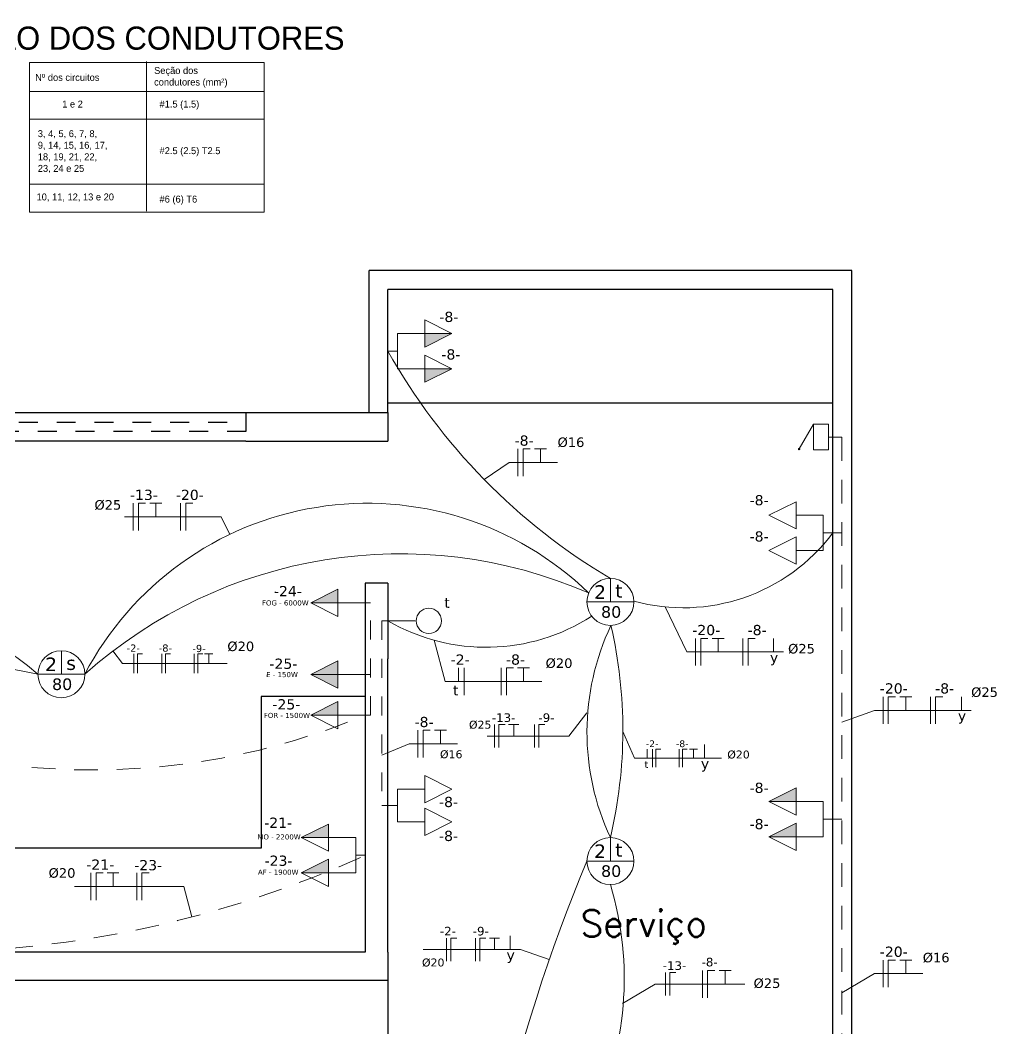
# Model space of a CAD drawing. Header units: millimetres. Extents: x 178 to 457, y 838 to 920.
# Drawn here: x 279.26 to 284.42, y 875.52 to 880.85 of the extents above; entities that cross this region are included whole.
import ezdxf

# ---------------------------------------------------------------- set-up
doc = ezdxf.new("R2010")
doc.units = ezdxf.units.MM
for name, pattern in [('DASHED2', [0.375, 0.25, -0.125]), ('HIDDEN', [0.375, 0.25, -0.125]), ('HIDDEN2', [4.7625, 3.175, -1.5875])]:
    doc.linetypes.add(name, pattern=pattern)
for name, color, linetype in [('Alvenaria', 7, 'Continuous'), ('Paredebaix', 4, 'Continuous'), ('Piso', 1, 'Continuous'), ('Projeção', 8, 'HIDDEN'), ('Texto', 2, 'Continuous')]:
    doc.layers.add(name, color=color, linetype=linetype)
for name, color, linetype, lineweight in [('ELE - Eletrodutos', 51, 'Continuous', 5), ('ELE - Iluminação', 1, 'Continuous', 5), ('ELE - Interruptores', 1, 'Continuous', 5), ('ELE - Legenda', 1, 'Continuous', 5), ('ELE - Tomadas', 1, 'Continuous', 5)]:
    doc.layers.add(name, color=color, linetype=linetype, lineweight=lineweight)
doc.styles.add('Potencia', font='verdana.ttf', dxfattribs={"height": 0.075})
doc.styles.add('STYLE4', font='romans.shx')

# ---------------------------------------------------------------- blocks, each defined once
blk = doc.blocks.new('Tomada_130')
at = {"layer": 'ELE - Tomadas'}
blk.add_hatch(color=0, dxfattribs=at).paths.add_polyline_path([(0.2, 0.1), (0.2, 0), (0.4, 0)])
for p, q in [((0.2, 0), (0.2, 0.1)), ((0.2, 0.1), (0.4, 0))]:
    blk.add_line(p, q, dxfattribs=at)
at = {"layer": 'ELE - Tomadas', "color": 0}
for p, q in [((0, 0), (0.4, 0)), ((0.2, 0), (0.2, -0.1)), ((0.2, -0.1), (0.4, 0))]:
    blk.add_line(p, q, dxfattribs=at)
blk = doc.blocks.new('Tomada_200')
at = {"layer": 'ELE - Tomadas'}
h = blk.add_hatch(color=0, dxfattribs=at)
h.paths.add_polyline_path([(0.4, 0), (0.2, 0.1), (0.2, 0)])
h.paths.add_polyline_path([(0.4, 0), (0.2, 0), (0.2, -0.1)])
for p, q in [((0.2, 0), (0.2, 0.1)), ((0.2, 0.1), (0.4, 0)), ((0.2, 0), (0.2, -0.1)), ((0.2, -0.1), (0.4, 0))]:
    blk.add_line(p, q, dxfattribs=at)
at = {"layer": 'ELE - Tomadas', "color": 0}
blk.add_line((0, 0), (0.4, 0), dxfattribs=at)
blk = doc.blocks.new('Tomada_30')
at = {"layer": 'ELE - Tomadas', "color": 0}
for p, q in [((0.2, 0), (0.2, 0.1)), ((0.2, 0.1), (0.4, 0)), ((0, 0), (0.2, 0)), ((0.2, 0), (0.2, -0.1)), ((0.2, -0.1), (0.4, 0))]:
    blk.add_line(p, q, dxfattribs=at)
blk = doc.blocks.new('Inter_1secao')
at = {"layer": 'ELE - Tomadas', "color": 0}
blk.add_line((0, 0), (0.2, 0), dxfattribs=at)
blk.add_circle((0.3, 0), 0.0926, dxfattribs=at)

msp = doc.modelspace()

# ---------------------------------------------------------------- hatches: boundary and pattern name
at = {"layer": 'ELE - Tomadas'}
h = msp.add_hatch(dxfattribs=at)
h.set_pattern_fill('ANGLE', color=1, style=0)
h.set_pattern_definition([(0, (0.02, -0.005), (0, 6.985), [5.08, -1.905]), (90, (0.02, -0.005), (-6.985, 4e-16), [5.08, -1.905])])
h.paths.add_polyline_path([(280.3193065, 880.2912191, 1), (280.3290851, 880.2912191, 1)])
at = {"layer": 'ELE - Tomadas', "lineweight": 100}
msp.add_hatch(color=1, dxfattribs=at).paths.add_polyline_path([(283.3657984, 878.584623, 1), (283.3790935, 878.584623, 1)])

# ---------------------------------------------------------------- linework, layer by layer
at = {"layer": 'Alvenaria'}
for p, q in [((279.0504165, 878.7769801), (280.4504165, 878.7769801)), ((280.4504165, 878.7769801), (281.2004165, 878.7769801)), ((281.2004165, 878.7769801), (281.2004165, 878.6269801)), ((280.4504165, 878.6269801), (279.0504165, 878.6269801)), ((280.4504165, 878.6269801), (281.2004165, 878.6269801)), ((281.2004165, 877.8769801), (281.0804165, 877.8769801)), ((281.0804165, 877.8769801), (281.0804165, 875.9269801)), ((281.2004165, 877.8769801), (281.2004165, 877.4769801)), ((281.2004165, 875.9269801), (281.2004165, 877.4769801)), ((280.5304165, 877.2769801), (280.5304165, 876.4769801)), ((281.0804165, 877.2769801), (280.5304165, 877.2769801)), ((280.5304165, 876.4769801), (278.3918209, 876.4769801)), ((281.0804165, 875.9269801), (278.3418209, 875.9269801)), ((281.2004165, 875.9269801), (281.2004165, 875.7769801)), ((281.2004165, 875.7769801), (278.3418209, 875.7769801))]:
    msp.add_line(p, q, dxfattribs=at)
at = {"layer": 'ELE - Eletrodutos'}
for p, q in [((283.5279287, 878.6476815), (283.597466, 878.6476815)), ((281.8866078, 878.5853762), (281.8866078, 878.4413993)), ((281.9140705, 878.4413762), (281.9140963, 878.5853762)), ((281.9140963, 878.5853762), (281.9520921, 878.5853694)), ((281.9747039, 878.585367), (282.0380302, 878.5853556)), ((282.006411, 878.5853738), (282.006411, 878.5133762)), ((281.8408021, 878.5133878), (281.7086195, 878.4240656)), ((281.8408021, 878.5133878), (282.0963265, 878.513382)), ((279.8544941, 878.2988222), (279.8544941, 878.1548452)), ((279.8819567, 878.1548222), (279.8819826, 878.2988222)), ((279.8819826, 878.2988222), (279.9199784, 878.2988154)), ((279.9425902, 878.298813), (280.0059165, 878.2988016)), ((279.9742973, 878.2988198), (279.9742973, 878.2268222)), ((280.104672, 878.2988222), (280.104672, 878.1548452)), ((280.1321346, 878.1548222), (280.1321605, 878.2988222)), ((280.1321605, 878.2988222), (280.1701563, 878.2988154)), ((279.8086884, 878.2268337), (280.319737, 878.2268222)), ((280.319737, 878.2268222), (280.3643359, 878.1335651)), ((283.5504165, 878.1417631), (283.597466, 878.1417631)), ((281.1079333, 877.7722054), (281.0804165, 877.7722054)), ((282.7794912, 877.512867), (282.6655661, 877.7507639)), ((281.2004165, 877.6769801), (281.1680641, 877.6769801)), ((281.5031043, 877.3567974), (281.4440732, 877.5748296)), ((282.8252969, 877.5848555), (282.8252969, 877.4408785)), ((282.8527595, 877.4408555), (282.8527854, 877.5848555)), ((282.8527854, 877.5848555), (282.8907812, 877.5848487)), ((282.913393, 877.5848462), (282.9767193, 877.5848348)), ((282.9451001, 877.584853), (282.9451001, 877.5128555)), ((283.0754748, 877.5848555), (283.0754748, 877.4408785)), ((283.1029375, 877.4408555), (283.1029633, 877.5848555)), ((283.1029633, 877.5848555), (283.1409591, 877.5848487)), ((283.2380779, 877.5846957), (283.2380779, 877.5126982)), ((279.7985704, 877.4519239), (279.7478605, 877.5183307)), ((279.8575741, 877.5024978), (279.8575741, 877.40135)), ((279.8768673, 877.4013338), (279.8768855, 877.5024978)), ((279.8768855, 877.5024978), (279.9035786, 877.5024931)), ((280.0065071, 877.5024978), (280.0065071, 877.40135)), ((280.0258004, 877.4013338), (280.0258186, 877.5024978)), ((280.0258186, 877.5024978), (280.0525117, 877.5024931)), ((280.176808, 877.5024961), (280.176808, 877.4013483)), ((280.1961013, 877.4013321), (280.1961194, 877.5024961)), ((280.1961194, 877.5024961), (280.2228125, 877.5024913)), ((280.2316819, 877.5024913), (280.2761704, 877.5024833)), ((280.2539571, 877.5024961), (280.2539571, 877.4519158)), ((282.7794912, 877.512867), (283.2905399, 877.5128555)), ((279.7985704, 877.4519239), (280.3519239, 877.4519158)), ((281.5731886, 877.3567974), (281.5731886, 877.4287859)), ((281.602457, 877.4287859), (281.602457, 877.2848089)), ((281.7990879, 877.4287859), (281.7990879, 877.2848089)), ((281.8265505, 877.2847859), (281.8265764, 877.4287859)), ((281.8265764, 877.4287859), (281.8645721, 877.4287791)), ((281.8841558, 877.4287824), (281.9474821, 877.428771)), ((281.9158629, 877.4287892), (281.9158629, 877.3567916)), ((281.0804165, 877.3940815), (281.1079333, 877.3940815)), ((281.5031043, 877.3567974), (282.0141529, 877.3567859)), ((283.8159319, 877.2765975), (283.8159319, 877.1326206)), ((283.8433945, 877.1325975), (283.8434204, 877.2765975)), ((283.8434204, 877.2765975), (283.8814161, 877.2765907)), ((283.904028, 877.2765883), (283.9673543, 877.2765769)), ((283.9357351, 877.2765951), (283.9357351, 877.2045975)), ((284.0661098, 877.2765975), (284.0661098, 877.1326206)), ((284.0935724, 877.1325975), (284.0935983, 877.2765975)), ((284.0935983, 877.2765975), (284.1315941, 877.2765907)), ((284.2309, 877.2765962), (284.2309, 877.2045987)), ((282.1554471, 877.0684099), (282.2518766, 877.190773)), ((283.7701262, 877.2046091), (283.597466, 877.1424228)), ((283.7701262, 877.2046091), (284.2811748, 877.2045975)), ((281.1079333, 877.1788152), (281.0804165, 877.1788152)), ((281.76387, 877.1290096), (281.76387, 877.0078297)), ((281.7869842, 877.0078103), (281.787006, 877.1290096)), ((281.787006, 877.1290096), (281.8189856, 877.1290038)), ((281.8380171, 877.1290018), (281.8913164, 877.1289922)), ((281.8647038, 877.1290075), (281.8647038, 877.0684099)), ((281.9744352, 877.1290096), (281.9744352, 877.0078297)), ((281.9975494, 877.0078103), (281.9975712, 877.1290096)), ((281.9975712, 877.1290096), (282.0295507, 877.1290038)), ((281.3581481, 877.0991374), (281.3581481, 876.9551604)), ((281.3856107, 876.9551374), (281.3856366, 877.0991374)), ((281.3856366, 877.0991374), (281.4236324, 877.0991306)), ((281.4462442, 877.0991281), (281.5095705, 877.0991167)), ((281.4779513, 877.0991349), (281.4779513, 877.0271374)), ((282.5031642, 876.9517342), (282.4413675, 877.0926771)), ((281.3123424, 877.0271489), (281.1680641, 876.9673702)), ((281.3123424, 877.0271489), (281.5678667, 877.0271431)), ((281.7253171, 877.0684196), (282.1554471, 877.0684099)), ((282.8731608, 877.0235735), (282.8731608, 876.951576)), ((282.5696629, 876.9517333), (282.5696629, 876.9991583)), ((282.5983733, 876.9991583), (282.5983733, 876.9043083)), ((282.6164653, 876.9042931), (282.6164823, 876.9991583)), ((282.6164823, 876.9991583), (282.6415134, 876.9991538)), ((282.7380332, 876.9991583), (282.7380332, 876.9043083)), ((282.7561252, 876.9042931), (282.7561423, 876.9991583)), ((282.7561423, 876.9991583), (282.7811734, 876.9991538)), ((282.7940748, 876.999156), (282.8357933, 876.9991485)), ((282.814963, 876.9991605), (282.814963, 876.9517295)), ((282.5031642, 876.9517342), (282.9617298, 876.9517257)), ((281.1680641, 876.7019801), (281.2004165, 876.7019801)), ((283.5504165, 876.6297426), (283.597466, 876.6297426)), ((279.6311739, 876.3460286), (279.6311739, 876.2020516)), ((279.6586365, 876.2020286), (279.6586624, 876.3460286)), ((279.6586624, 876.3460286), (279.6966582, 876.3460218)), ((279.7162418, 876.3460251), (279.7795681, 876.3460137)), ((279.7479489, 876.3460319), (279.7479489, 876.2740344)), ((279.8735854, 876.3460262), (279.8735854, 876.2020492)), ((279.901048, 876.2020262), (279.9010739, 876.3460262)), ((279.9010739, 876.3460262), (279.9390697, 876.3460194)), ((279.5449523, 876.2740401), (280.1228507, 876.2740286)), ((280.1228507, 876.2740286), (280.1650207, 876.1133423)), ((281.8465215, 876.0128726), (281.8465215, 875.9408751)), ((281.509527, 876.0016326), (281.509527, 875.8804528)), ((281.5326413, 875.8804334), (281.532663, 876.0016326)), ((281.532663, 876.0016326), (281.5646426, 876.0016269)), ((281.6630325, 876.0016326), (281.6630325, 875.8804528)), ((281.6861468, 875.8804334), (281.6861686, 876.0016326)), ((281.6861686, 876.0016326), (281.7181481, 876.0016269)), ((281.7371797, 876.0016248), (281.790479, 876.0016153)), ((281.7638663, 876.0016306), (281.7638663, 875.941033)), ((281.3859665, 875.9410427), (281.9011041, 875.9410366)), ((281.9011041, 875.9410366), (282.0528804, 875.8884935)), ((283.8159319, 875.8859386), (283.8159319, 875.7419616)), ((283.8433945, 875.7419386), (283.8434204, 875.8859386)), ((283.8434204, 875.8859386), (283.8814161, 875.8859317)), ((283.904028, 875.8859293), (283.9673543, 875.8859179)), ((283.9357351, 875.8859361), (283.9357351, 875.8139386)), ((282.6667791, 875.8194327), (282.6667791, 875.6982528)), ((282.6898933, 875.6982334), (282.6899151, 875.8194327)), ((282.6899151, 875.8194327), (282.7218947, 875.8194269)), ((282.8617016, 875.8308312), (282.8617016, 875.6868543)), ((282.8891642, 875.6868312), (282.8891901, 875.8308312)), ((282.8891901, 875.8308312), (282.9271859, 875.8308244)), ((282.9497977, 875.830822), (283.013124, 875.8308106)), ((282.9815048, 875.8308288), (282.9815048, 875.7588312)), ((283.7701262, 875.8139501), (283.597466, 875.7118514)), ((283.7701262, 875.8139501), (284.0256505, 875.8139443)), ((282.6124371, 875.7588487), (282.4397769, 875.65675)), ((282.6124371, 875.7588487), (283.0862489, 875.7588404))]:
    msp.add_line(p, q, dxfattribs=at)
at = {"layer": 'ELE - Eletrodutos', "linetype": 'DASHED2', "ltscale": 0.5}
msp.add_line((283.597466, 878.6476815), (283.597466, 875.3146315), dxfattribs=at)
at = {"layer": 'ELE - Eletrodutos', "linetype": 'DASHED2', "ltscale": 0.25}
for p, q in [((281.1079333, 877.1788152), (281.1079333, 877.7722054)), ((281.1680641, 877.6769801), (281.1680641, 876.7019801))]:
    msp.add_line(p, q, dxfattribs=at)
at = {"layer": 'ELE - Eletrodutos'}
for centre, radius, start, end in [((284.0205561, 880.6866698), 3.2348769, 209.3324553, 239.4318233), ((281.0904167, 876.6153148), 1.6829372, 45.9409896, 152.3819276), ((282.7605481, 878.7325446), 0.9863644, 254.651912, 323.2053777), ((281.2652499, 875.531242), 2.5001984, 66.5367884, 131.7861287), ((278.3469775, 876.2306211), 1.537834, 49.2416063, 130.7583937), ((281.7185597, 878.5712234), 1.0335102, 239.911107, 302.7069497), ((283.5706561, 877.0898465), 1.3187836, 154.7143977, 204.9983831), ((279.9772331, 877.0988533), 2.4641422, 346.7133833, 12.9993975), ((278.3469775, 872.5799114), 4.9191221, 78.2230145, 101.7769855), ((290.4589429, 872.9784172), 8.8955287, 157.31985488, 177.23775579), ((280.7446745, 875.7898586), 1.7040472, 333.4046689, 16.8668277)]:
    msp.add_arc(centre, radius, start, end, dxfattribs=at)
at = {"layer": 'ELE - Eletrodutos', "linetype": 'DASHED2', "ltscale": 0.5}
for centre, radius, start, end in [((279.6393559, 880.6156918), 3.7267649, 244.3103046, 292.7479952), ((278.7200766, 881.6192176), 5.6923216, 270.3116123, 294.4974845)]:
    msp.add_arc(centre, radius, start, end, dxfattribs=at)
at = {"layer": 'ELE - Iluminação'}
for p, q in [((282.3754165, 877.7772344), (282.3754165, 877.9013612)), ((282.2512898, 877.7772344), (282.4995433, 877.7772344)), ((279.475111, 877.3954833), (279.475111, 877.51961)), ((279.3509843, 877.3954833), (279.5992378, 877.3954833)), ((282.3754165, 876.4084115), (282.3754165, 876.5325382)), ((282.2512898, 876.4084115), (282.4995433, 876.4084115))]:
    msp.add_line(p, q, dxfattribs=at)
at = {"layer": 'ELE - Iluminação', "color": 1}
for centre in [(282.3754165, 877.7772344), (279.475111, 877.3954833), (282.3754165, 876.4084115)]:
    msp.add_circle(centre, 0.1241267, dxfattribs=at)
at = {"layer": 'ELE - Legenda', "color": 1}
for p, q in [((279.3062786, 880.6269907), (279.8834103, 880.6269907)), ((279.3062786, 879.8360872), (279.3062786, 880.6269907)), ((279.8834103, 880.6269907), (280.5467692, 880.6269907)), ((279.9246113, 879.8409122), (279.9246113, 880.6318156)), ((280.5467692, 879.8360872), (280.5467692, 880.6269907)), ((279.3062786, 880.4732365), (279.8834103, 880.4732365)), ((279.8834103, 880.4732365), (280.5467692, 880.4732365)), ((279.3062786, 880.3261356), (279.8834103, 880.3261356)), ((279.8834103, 880.3261356), (280.5467692, 880.3261356)), ((279.3062786, 879.9831881), (279.8834103, 879.9831881)), ((279.8834103, 879.9831881), (280.5467692, 879.9831881)), ((279.3062786, 879.8360872), (279.8834103, 879.8360872)), ((279.8834103, 879.8360872), (280.5467692, 879.8360872))]:
    msp.add_line(p, q, dxfattribs=at)
at = {"layer": 'ELE - Tomadas'}
for p, q in [((281.2504165, 879.0090512), (281.2504165, 879.194909)), ((281.2504165, 879.1019801), (281.2004165, 879.1019801)), ((283.5004165, 878.234692), (283.5004165, 878.0488342)), ((283.5004165, 878.1417631), (283.5504165, 878.1417631)), ((281.2504165, 876.7883418), (281.2504165, 876.6156184)), ((283.5004165, 876.7226715), (283.5004165, 876.5368137)), ((281.2504165, 876.7019801), (281.2004165, 876.7019801)), ((283.5004165, 876.6297426), (283.5504165, 876.6297426)), ((281.0304165, 876.5322506), (281.0304165, 876.3463928)), ((281.0304165, 876.4393217), (281.0804165, 876.4393217))]:
    msp.add_line(p, q, dxfattribs=at)
at = {"layer": 'ELE - Tomadas', "color": 1}
msp.add_line((283.4478044, 878.7153437), (283.372688, 878.5850315), dxfattribs=at)
msp.add_lwpolyline([(283.4478044, 878.5800194), (283.4478044, 878.7153437), (283.5279287, 878.7153437), (283.5279287, 878.5800194)], close=True, dxfattribs=at)
at = {"layer": 'Paredebaix'}
for p, q in [((283.6504165, 879.5269801), (281.1004165, 879.5269801)), ((281.1004165, 878.7769801), (281.1004165, 879.5269801)), ((283.6504165, 872.5069801), (283.6504165, 879.5269801)), ((281.2004165, 878.7769801), (281.2004165, 879.4269801)), ((283.5504165, 879.4269801), (281.2004165, 879.4269801)), ((283.5504165, 875.0269801), (283.5504165, 879.4269801)), ((283.5504165, 878.8269801), (281.2004165, 878.8269801))]:
    msp.add_line(p, q, dxfattribs=at)
at = {"layer": 'Piso'}
msp.add_line((281.2004165, 875.7769801), (281.2004165, 875.0269801), dxfattribs=at)
at = {"layer": 'Projeção', "color": 5, "ltscale": 0.3}
for p, q in [((280.4504165, 878.7769801), (280.4504165, 878.6269801)), ((279.0504165, 878.7269801), (280.4504165, 878.7269801)), ((280.4504165, 878.6769801), (279.0504165, 878.6769801))]:
    msp.add_line(p, q, dxfattribs=at)

# ---------------------------------------------------------------- block references
at = {"layer": 'ELE - Interruptores', "color": 1, "linetype": 'HIDDEN2', "ltscale": 1.4, "xscale": 0.7200000000000001, "yscale": 0.7200000000000001, "zscale": 0.7200000000000001}
msp.add_blockref('Inter_1secao', (281.2004165, 877.6769801), dxfattribs=at)
at = {"layer": 'ELE - Tomadas', "color": 1, "yscale": 0.7200000000000001, "zscale": 0.7200000000000001, "rotation": 180}
for name, p, xscale in [('Tomada_130', (281.2504165, 879.194909), -0.7200000000000001), ('Tomada_130', (281.2504165, 879.0090512), -0.7200000000000001), ('Tomada_30', (283.5004165, 878.234692), 0.7200000000000001), ('Tomada_30', (283.5004165, 878.0488342), 0.7200000000000001), ('Tomada_200', (281.0804165, 877.3940815), 0.7200000000000001)]:
    msp.add_blockref(name, p, dxfattribs=dict(at, xscale=xscale))
at = {"layer": 'ELE - Tomadas', "color": 1, "yscale": 0.7200000000000001, "zscale": 0.7200000000000001}
for name, p, xscale in [('Tomada_130', (281.0804165, 877.7722054), -0.7200000000000001), ('Tomada_130', (281.0804165, 877.1788152), -0.7200000000000001), ('Tomada_30', (281.2504165, 876.7883418), 0.7200000000000001), ('Tomada_130', (283.5004165, 876.7226715), -0.7200000000000001), ('Tomada_30', (281.2504165, 876.6156184), 0.7200000000000001), ('Tomada_130', (281.0304165, 876.5322506), -0.7200000000000001), ('Tomada_130', (283.5004165, 876.5368137), -0.7200000000000001), ('Tomada_130', (281.0304165, 876.3463928), -0.7200000000000001)]:
    msp.add_blockref(name, p, dxfattribs=dict(at, xscale=xscale))

# ---------------------------------------------------------------- texts
at = {"layer": 'ELE - Eletrodutos', "style": 'Potencia'}
for s, height, p in [('-8-', 0.054, (281.8692853, 878.6023149)), ('%%C16', 0.05021242, (282.0963283, 878.595538)), ('-13-', 0.054, (279.8371716, 878.3157608)), ('-20-', 0.054, (280.0799856, 878.3157146)), ('%%C25', 0.05021242, (279.6498293, 878.2646367)), ('-20-', 0.054, (282.8079744, 877.6017941)), ('-8-', 0.054, (283.1004352, 877.6017941)), ('%%C20', 0.05021242, (280.3519239, 877.5176294)), ('%%C25', 0.05021242, (283.3141352, 877.5051331)), ('-2-', 0.03793651, (279.8196687, 877.5143977)), ('-8-', 0.03793651, (279.9893856, 877.5143977)), ('-9-', 0.03793651, (280.1671776, 877.5123291)), ('-2-', 0.054, (281.5315874, 877.4457245)), ('-8-', 0.054, (281.8240483, 877.4457245)), ('%%C20', 0.05021242, (282.0333108, 877.428771)), ('-20-', 0.054, (283.7986093, 877.2935362)), ('-8-', 0.054, (284.0910702, 877.2935362)), ('%%C25', 0.05021242, (284.2811748, 877.275604)), ('-13-', 0.04544973, (281.7492903, 877.1432661)), ('-9-', 0.04544973, (281.9954434, 877.1432661)), ('-8-', 0.054, (281.3408256, 877.116076)), ('%%C25', 0.04192385, (281.6284878, 877.1078983)), ('-2-', 0.03557445, (282.562828, 877.0103172)), ('-8-', 0.03557445, (282.7219778, 877.0103172)), ('%%C16', 0.04192385, (281.4753994, 876.9517342)), ('%%C20', 0.04192385, (282.9930928, 876.9504737)), ('-21-', 0.054, (279.6068026, 876.3629672)), ('-23-', 0.054, (279.8598772, 876.3600227)), ('%%C20', 0.05021242, (279.4076786, 876.3206944)), ('-2-', 0.04544973, (281.4748773, 876.0158892)), ('-9-', 0.04544973, (281.6484528, 876.0158892)), ('-20-', 0.054, (283.7986093, 875.9028772)), ('%%C16', 0.05021242, (284.0256505, 875.8737811)), ('%%C20', 0.04192385, (281.3801775, 875.8519766)), ('-13-', 0.04544973, (282.6521994, 875.8336893)), ('-8-', 0.04544973, (282.8574094, 875.8523274)), ('%%C25', 0.05021242, (283.1319017, 875.7382747))]:
    msp.add_text(s, height=height, rotation=359.9580266, dxfattribs=at).set_placement(p)
for s, height, p in [('y', 0.054, (283.2183917, 877.4572376)), ('t', 0.054, (281.5440618, 877.2835148)), ('y', 0.054, (284.2112137, 877.1491382)), ('t', 0.0355744, (282.5559065, 876.9009097)), ('y', 0.054, (282.8534745, 876.8961155)), ('y', 0.054, (281.8268352, 875.8854145))]:
    msp.add_text(s, height=height, dxfattribs=at).set_placement(p)
at = {"layer": 'ELE - Iluminação', "color": 1, "style": 'Potencia'}
for p in [(282.2893157, 877.793674), (279.3890102, 877.4119229), (282.2893157, 876.4248511)]:
    msp.add_text('2', height=0.0718497, rotation=359.5279577, dxfattribs=at).set_placement(p)
for s, height, p in [('t', 0.0718497, (282.4012064, 877.7998251)), ('80', 0.06119679, (282.3260776, 877.693816)), ('s', 0.0718497, (279.5009009, 877.4180739)), ('80', 0.06119679, (279.4257721, 877.3120648)), ('t', 0.0718497, (282.4012064, 876.4310021)), ('80', 0.06119679, (282.3260776, 876.3249931))]:
    msp.add_text(s, height=height, dxfattribs=at).set_placement(p)
at = {"layer": 'ELE - Legenda', "color": 1, "attachment_point": 1}
for s, insert, char_height, width in [('SEÇÃO DOS CONDUTORES', (278.7913195, 880.8160034), 0.122232428, 12.606788647), ('\\pxt68.17613;Seção dos \\Pcondutores (mm{\\fArial|b0|i0|c0|p34;²)}', (279.9650625, 880.6024824), 0.036669729, 12.915893271), ('\\pxt68.17613;Nº dos circuitos', (279.3368208, 880.5657408), 0.036669729, 12.915893271), ('\\pxt68.17613;1 e 2', (279.4796036, 880.4250076), 0.036669729, 12.382533762), ('\\pxt68.17613;#1.5 (1.5)', (279.9938119, 880.4250076), 0.036669729, 12.382533762), ('\\pxt68.17613;3, 4, 5, 6, 7, 8, \\P9, 14, 15, 16, 17, \\P18, 19, 21, 22, \\P23, 24 e 25', (279.3506454, 880.268738), 0.036669729, 12.382533762), ('\\pxt68.17613;#2.5 (2.5) T2.5', (279.9938119, 880.1787725), 0.036669729, 12.382533762), ('\\pxt68.17613;10, 11, 12, 13 e 20', (279.3439984, 879.9343814), 0.036669729, 12.382533762), ('\\pxt68.17613;#6 (6) T6', (279.9938119, 879.9229558), 0.036669729, 12.382533762)]:
    msp.add_mtext(s, dxfattribs=dict(at, insert=insert, char_height=char_height, width=width))
at = {"layer": 'ELE - Tomadas', "color": 1, "style": 'Potencia'}
for s, height, p in [('-8-', 0.054, (281.4720274, 879.2557913)), ('-8-', 0.054, (281.4826972, 879.0575498)), ('-8-', 0.054, (283.1107826, 878.2875628)), ('-8-', 0.054, (283.1107826, 878.0961576)), ('-24-', 0.054, (280.5979503, 877.8072625)), ('FOG - 6000W', 0.027, (280.5347237, 877.758578)), ('-25-', 0.054, (280.5741461, 877.4238884)), ('E - 150W', 0.027, (280.5569621, 877.3801159)), ('-25-', 0.054, (280.5899258, 877.2094752)), ('FOR - 1500W', 0.027, (280.5446547, 877.164372)), ('-8-', 0.054, (283.1107826, 876.7685185)), ('-8-', 0.054, (281.4701678, 876.6937354)), ('-21-', 0.054, (280.5466258, 876.5840798)), ('-8-', 0.054, (283.1107826, 876.5771132)), ('MO - 2200W', 0.027, (280.5106893, 876.5227988)), ('-8-', 0.054, (281.4701678, 876.5143868)), ('-23-', 0.054, (280.5484677, 876.3834504)), ('AF - 1900W', 0.027, (280.5136083, 876.3365801))]:
    msp.add_text(s, height=height, rotation=359.9580266, dxfattribs=at).set_placement(p)
msp.add_text('t', height=0.054, dxfattribs=at).set_placement((281.4979962, 877.7458936))
at = {"layer": 'Texto', "style": 'STYLE4'}
msp.add_text('Serviço', height=0.13929047, dxfattribs=at).set_placement((282.2175253, 876.0092483))

doc.saveas('drawing.dxf')
